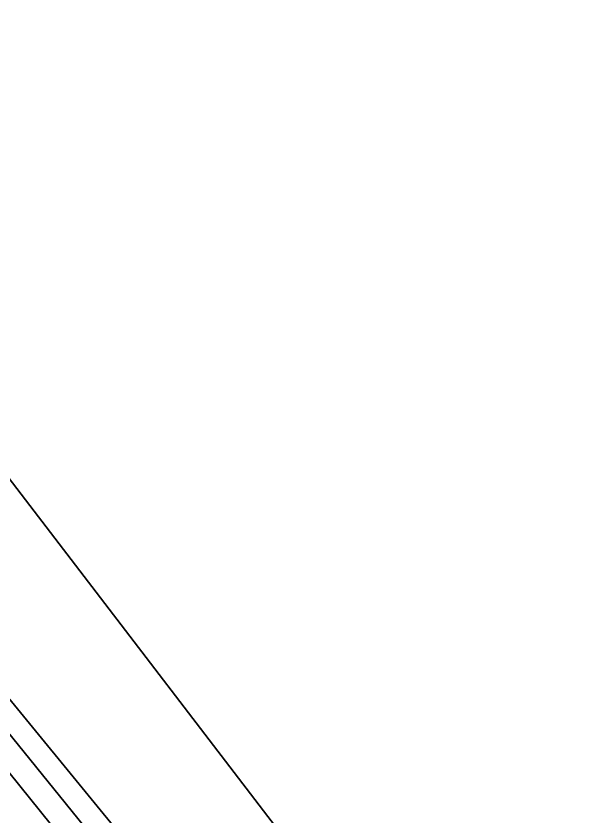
# Model space of a CAD drawing. Header units: metres. Extents: x 681 to 217049, y 66 to 6351315.
# Drawn here: x 214371.01 to 214376.25, y 6351039.06 to 6351046.41 of the extents above; entities that cross this region are included whole.
import ezdxf
from ezdxf.lldxf.tags import DXFTag

# ---------------------------------------------------------------- set-up
doc = ezdxf.new("R2010")
doc.units = ezdxf.units.M
doc.layers.add('CAT 6 Cable', color=3, linetype='CAT 6 CABLE')
doc.layers.add('Dry Contact', color=30, linetype='Dry Contact CABLE')
doc.layers.add('OpticsFibre', color=7, linetype='OPTICAL FIBRE CABLE', lineweight=25)
doc.styles.add('ISOCP', font='isocp.shx')
tags = doc.linetypes.add('CAT 6 CABLE', pattern='A,1,-0.5,["CAT6",ISOCP,S=0.3,R=0,X=-0.35,Y=-0.15],-0.9', length=2.4).pattern_tags.tags
tags[6] = DXFTag(74, 10)
tags = doc.linetypes.add('Dry Contact CABLE', pattern='A,1,-0.5,["DCT",ISOCP,S=0.3,R=0,X=-0.35,Y=-0.15],-0.7', length=2.2).pattern_tags.tags
tags[6] = DXFTag(74, 10)
tags = doc.linetypes.add('OPTICAL FIBRE CABLE', pattern='A,1,-0.5,["OP",ISOCP,S=0.3,R=0,X=-0.35,Y=-0.15],-0.4', length=1.9).pattern_tags.tags
tags[6] = DXFTag(74, 10)

msp = doc.modelspace()

# ---------------------------------------------------------------- linework, layer by layer
at = {"layer": 'CAT 6 Cable', "lineweight": 35, "ltscale": 7, "flags": 128}
for points in [[(214363.8952, 6351044.8797), (214365.8005, 6351046.1741), (214374.6744, 6351035.2108), (214373.304, 6351033.6228)], [(214373.1764, 6351033.78), (214374.3143, 6351035.2773), (214365.7725, 6351045.885), (214364.0189, 6351044.7456)]]:
    msp.add_lwpolyline(points, dxfattribs=at)
at = {"layer": 'Dry Contact', "lineweight": 35, "ltscale": 7, "flags": 128}
msp.add_lwpolyline([(214366.7649, 6351041.0651), (214369.9037, 6351043.5192), (214374.8859, 6351037.0108), (214376.9787, 6351036.1881), (214383.4589, 6351027.9388), (214381.3867, 6351026.5355)], dxfattribs=at)
at = {"layer": 'OpticsFibre', "lineweight": 35, "ltscale": 7, "flags": 128}
msp.add_lwpolyline([(214354.0842, 6351050.7255), (214355.4825, 6351052.0197), (214359.4653, 6351050.2222), (214365.2706, 6351047.071), (214374.9725, 6351035.2211), (214373.3697, 6351033.5443)], dxfattribs=at)

doc.saveas('drawing.dxf')
